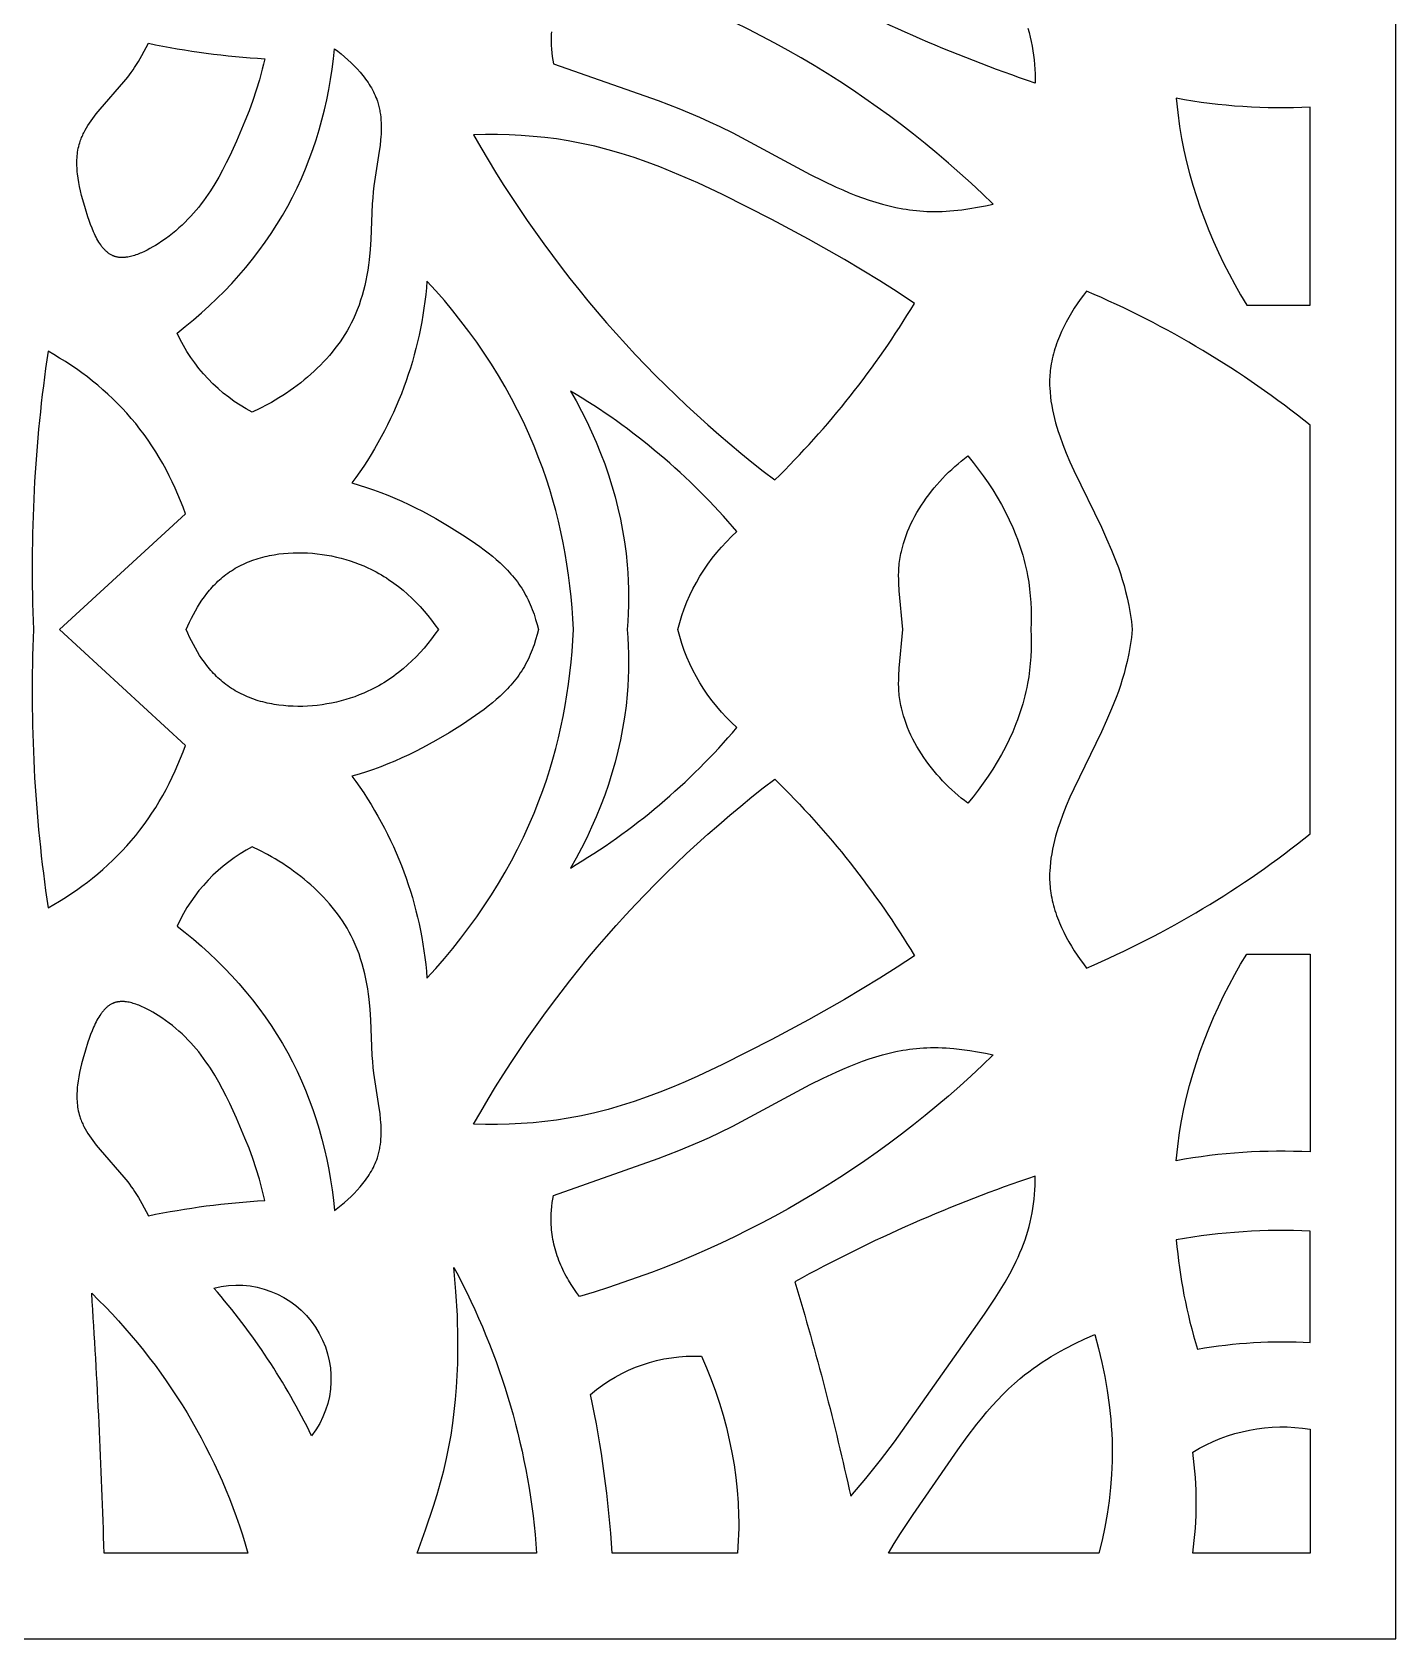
# Model space of a CAD drawing. Extents: x 1740 to 2256, y -56 to 1227.
# Drawn here: x 1937.3 to 2255.8, y -56.4 to 318.8 of the extents above; entities that cross this region are included whole.
import ezdxf

# ---------------------------------------------------------------- set-up
doc = ezdxf.new("R2010")
doc.units = 0
doc.layers.add('LAYER_01', color=7, linetype='CONTINUOUS')

msp = doc.modelspace()

# ---------------------------------------------------------------- linework, layer by layer
at = {"layer": 'LAYER_01'}
for points in [[(1739.85, -56.39), (2255.8, -56.39), (2255.8, 1227.1), (1739.85, 1227.1)], [(2155.81, 219.83), (2157.05, 218.32), (2158.26, 216.77), (2159.44, 215.18), (2160.57, 213.56), (2161.65, 211.9), (2162.69, 210.2), (2163.68, 208.48), (2164.61, 206.73), (2165.49, 204.95), (2166.3, 203.14), (2167.06, 201.31), (2167.41, 200.39), (2167.74, 199.46), (2168.06, 198.53), (2168.36, 197.59), (2168.65, 196.65), (2168.91, 195.7), (2169.16, 194.75), (2169.38, 193.8), (2169.59, 192.84), (2169.78, 191.88), (2170.04, 190.33), (2170.25, 188.76), (2170.41, 187.19), (2170.53, 185.62), (2170.59, 184.04), (2170.62, 182.46), (2170.6, 180.88), (2170.53, 179.29), (2170.6, 177.71), (2170.62, 176.12), (2170.59, 174.54), (2170.53, 172.96), (2170.41, 171.39), (2170.25, 169.82), (2170.04, 168.26), (2169.78, 166.7), (2169.59, 165.74), (2169.38, 164.79), (2169.16, 163.83), (2168.91, 162.88), (2168.65, 161.94), (2168.36, 160.99), (2168.06, 160.06), (2167.74, 159.12), (2167.41, 158.2), (2167.06, 157.27), (2166.3, 155.44), (2165.49, 153.64), (2164.61, 151.86), (2163.68, 150.1), (2162.69, 148.38), (2161.65, 146.69), (2160.57, 145.03), (2159.44, 143.4), (2158.26, 141.81), (2157.05, 140.26), (2155.81, 138.75), (2155.04, 139.34), (2154.29, 139.94), (2153.54, 140.57), (2152.8, 141.22), (2152.07, 141.88), (2151.35, 142.56), (2150.64, 143.27), (2149.95, 143.98), (2149.27, 144.72), (2148.6, 145.47), (2147.95, 146.24), (2147.32, 147.02), (2146.71, 147.81), (2146.11, 148.62), (2145.53, 149.44), (2144.98, 150.28), (2144.44, 151.12), (2143.93, 151.98), (2143.45, 152.85), (2142.98, 153.73), (2142.55, 154.62), (2142.14, 155.51), (2141.75, 156.42), (2141.4, 157.33), (2141.08, 158.25), (2140.79, 159.18), (2140.53, 160.11), (2140.3, 161.05), (2140.2, 161.52), (2140.1, 161.99), (2140.02, 162.46), (2139.94, 162.94), (2139.88, 163.41), (2139.82, 163.89), (2139.77, 164.36), (2139.73, 164.84), (2139.71, 165.29), (2139.69, 165.74), (2139.67, 166.64), (2139.68, 167.55), (2139.71, 168.45), (2139.82, 170.26), (2140.67, 179.29), (2139.82, 188.33), (2139.71, 190.13), (2139.68, 191.04), (2139.67, 191.94), (2139.69, 192.84), (2139.71, 193.29), (2139.73, 193.74), (2139.77, 194.22), (2139.82, 194.7), (2139.88, 195.17), (2139.94, 195.65), (2140.02, 196.12), (2140.1, 196.59), (2140.2, 197.07), (2140.3, 197.54), (2140.53, 198.47), (2140.79, 199.41), (2141.08, 200.33), (2141.4, 201.25), (2141.75, 202.17), (2142.14, 203.07), (2142.55, 203.97), (2142.98, 204.86), (2143.45, 205.73), (2143.93, 206.6), (2144.44, 207.46), (2144.98, 208.31), (2145.53, 209.14), (2146.11, 209.96), (2146.71, 210.77), (2147.32, 211.57), (2147.95, 212.35), (2148.6, 213.11), (2149.27, 213.87), (2149.95, 214.6), (2150.64, 215.32), (2151.35, 216.02), (2152.07, 216.7), (2152.8, 217.37), (2153.54, 218.01), (2154.29, 218.64), (2155.04, 219.25)], [(1973.27, 179.29), (1973.66, 180.17), (1974.06, 181.05), (1974.49, 181.93), (1974.94, 182.79), (1975.41, 183.65), (1975.9, 184.49), (1976.41, 185.32), (1976.95, 186.13), (1977.52, 186.93), (1978.1, 187.71), (1978.71, 188.46), (1979.03, 188.83), (1979.35, 189.19), (1979.67, 189.54), (1980.01, 189.89), (1980.35, 190.23), (1980.69, 190.57), (1981.04, 190.89), (1981.4, 191.21), (1981.77, 191.52), (1982.14, 191.82), (1982.56, 192.14), (1982.98, 192.45), (1983.41, 192.75), (1983.85, 193.04), (1984.29, 193.32), (1984.74, 193.59), (1985.2, 193.85), (1985.67, 194.1), (1986.14, 194.34), (1986.62, 194.57), (1987.1, 194.79), (1987.59, 195), (1988.08, 195.2), (1988.58, 195.39), (1989.09, 195.57), (1989.6, 195.74), (1990.11, 195.9), (1990.63, 196.05), (1991.15, 196.2), (1991.68, 196.33), (1992.21, 196.45), (1992.74, 196.57), (1993.28, 196.67), (1993.82, 196.77), (1994.91, 196.94), (1996.01, 197.07), (1997.12, 197.16), (1998.24, 197.22), (1999.36, 197.24), (2000.49, 197.23), (2001.62, 197.19), (2002.75, 197.11), (2003.87, 197), (2005, 196.85), (2006.12, 196.68), (2007.23, 196.47), (2008.34, 196.23), (2009.43, 195.96), (2010.52, 195.66), (2011.59, 195.33), (2012.65, 194.96), (2013.69, 194.57), (2014.72, 194.16), (2015.72, 193.71), (2016.36, 193.4), (2017, 193.08), (2017.62, 192.75), (2018.24, 192.41), (2018.85, 192.06), (2019.44, 191.7), (2020.03, 191.33), (2020.62, 190.94), (2021.19, 190.55), (2021.75, 190.15), (2022.31, 189.74), (2022.86, 189.32), (2023.93, 188.45), (2024.97, 187.54), (2025.97, 186.61), (2026.95, 185.64), (2027.89, 184.64), (2028.81, 183.62), (2029.69, 182.57), (2030.54, 181.5), (2031.37, 180.4), (2032.16, 179.29), (2031.37, 178.18), (2030.54, 177.09), (2029.69, 176.01), (2028.81, 174.97), (2027.89, 173.94), (2026.95, 172.95), (2025.97, 171.98), (2024.97, 171.04), (2023.93, 170.14), (2022.86, 169.27), (2022.31, 168.85), (2021.75, 168.43), (2021.19, 168.03), (2020.62, 167.64), (2020.03, 167.26), (2019.44, 166.88), (2018.85, 166.52), (2018.24, 166.17), (2017.62, 165.83), (2017, 165.5), (2016.36, 165.18), (2015.72, 164.88), (2014.72, 164.43), (2013.69, 164.01), (2012.65, 163.62), (2011.59, 163.26), (2010.52, 162.93), (2009.43, 162.63), (2008.34, 162.35), (2007.23, 162.12), (2006.12, 161.91), (2005, 161.73), (2003.87, 161.59), (2002.75, 161.48), (2001.62, 161.4), (2000.49, 161.35), (1999.36, 161.34), (1998.24, 161.37), (1997.12, 161.42), (1996.01, 161.52), (1994.91, 161.65), (1993.82, 161.81), (1993.28, 161.91), (1992.74, 162.02), (1992.21, 162.13), (1991.68, 162.25), (1991.15, 162.39), (1990.63, 162.53), (1990.11, 162.68), (1989.6, 162.84), (1989.09, 163.02), (1988.58, 163.2), (1988.08, 163.39), (1987.59, 163.59), (1987.1, 163.8), (1986.62, 164.02), (1986.14, 164.25), (1985.67, 164.49), (1985.2, 164.73), (1984.74, 164.99), (1984.29, 165.26), (1983.85, 165.54), (1983.41, 165.83), (1982.98, 166.13), (1982.56, 166.44), (1982.14, 166.76), (1981.77, 167.06), (1981.4, 167.37), (1981.04, 167.69), (1980.69, 168.02), (1980.35, 168.35), (1980.01, 168.69), (1979.67, 169.04), (1979.35, 169.4), (1979.03, 169.76), (1978.71, 170.12), (1978.1, 170.88), (1977.52, 171.65), (1976.95, 172.45), (1976.41, 173.26), (1975.9, 174.09), (1975.41, 174.94), (1974.94, 175.79), (1974.49, 176.66), (1974.06, 177.53), (1973.66, 178.41)], [(2185.52, 14.69), (2186.37, 11.45), (2187.14, 8.18), (2187.82, 4.89), (2188.39, 1.58), (2188.85, -1.75), (2189.2, -5.08), (2189.33, -6.75), (2189.44, -8.42), (2189.5, -10.1), (2189.54, -11.77), (2189.55, -13.32), (2189.52, -14.87), (2189.47, -16.42), (2189.39, -17.97), (2189.16, -21.07), (2188.81, -24.15), (2188.36, -27.23), (2187.82, -30.29), (2187.17, -33.35), (2186.43, -36.39), (2137.27, -36.39), (2138.65, -34.09), (2140.07, -31.81), (2143.04, -27.31), (2153.51, -12.25), (2155.7, -9.23), (2157.96, -6.27), (2159.12, -4.82), (2160.3, -3.39), (2161.51, -2), (2162.75, -0.64), (2164.03, 0.69), (2165.34, 1.98), (2166.69, 3.23), (2168.08, 4.43), (2169.06, 5.23), (2170.06, 6), (2171.07, 6.75), (2172.11, 7.48), (2173.16, 8.19), (2174.22, 8.88), (2175.31, 9.55), (2176.4, 10.19), (2177.51, 10.82), (2178.63, 11.43), (2180.89, 12.59), (2183.19, 13.67)]]:
    msp.add_lwpolyline(points, close=True, dxfattribs=at)
for points in [[(2058.55, 318.88), (2058.51, 318.31), (2058.49, 317.88), (2058.48, 317.44), (2058.48, 317.01), (2058.49, 316.57), (2058.52, 315.71), (2058.58, 314.84), (2058.67, 313.98), (2058.78, 313.12), (2058.92, 312.26), (2059.09, 311.41), (2083.47, 302.82), (2088.31, 300.95), (2093.12, 298.94), (2095.52, 297.87), (2097.91, 296.75), (2100.94, 295.24), (2119.01, 285.55), (2122.04, 284.04), (2125.08, 282.61), (2126.6, 281.94), (2128.13, 281.29), (2129.67, 280.68), (2131.21, 280.1), (2132.76, 279.57), (2134.32, 279.07), (2135.88, 278.62), (2137.45, 278.21), (2139.03, 277.85), (2140.62, 277.55), (2141.42, 277.42), (2142.22, 277.3), (2143.02, 277.19), (2143.83, 277.11), (2144.64, 277.03), (2145.45, 276.97), (2146.26, 276.93), (2147.08, 276.91), (2147.99, 276.9), (2148.9, 276.91), (2149.82, 276.93), (2150.74, 276.98), (2151.66, 277.04), (2152.58, 277.12), (2154.43, 277.33), (2156.27, 277.59), (2158.11, 277.9), (2159.93, 278.25), (2161.74, 278.63, 0.123378), (2065.12, 334.99)], [(2169.85, 319.73), (2170.15, 318.69), (2170.42, 317.65), (2170.65, 316.59), (2170.86, 315.52), (2171.03, 314.46), (2171.18, 313.39), (2171.3, 312.32), (2171.39, 311.24), (2171.47, 310.16), (2171.52, 309.07), (2171.56, 306.91, -0.044599), (2115.43, 331.6, 0.019503)]]:
    msp.add_lwpolyline(points, format="xyb", dxfattribs=at)
for points in [[(1964.44, 316.18, 0.036035), (1991.61, 312.59), (1991.34, 311.35), (1991.04, 310.11), (1990.72, 308.88), (1990.38, 307.66), (1989.64, 305.22), (1988.82, 302.81), (1987.94, 300.41), (1987, 298.04), (1985.01, 293.35), (1983.44, 289.93), (1982.62, 288.25), (1981.76, 286.58), (1980.87, 284.94), (1979.93, 283.33), (1978.94, 281.74), (1978.42, 280.96), (1977.89, 280.19), (1977.34, 279.43), (1976.78, 278.68), (1976.2, 277.94), (1975.6, 277.21), (1974.98, 276.49), (1974.34, 275.78), (1973.68, 275.08), (1973, 274.39), (1972.3, 273.72), (1971.57, 273.06), (1970.83, 272.41), (1970.05, 271.78), (1969.26, 271.16), (1968.43, 270.55), (1967.58, 269.96), (1966.71, 269.39), (1966.08, 269), (1965.45, 268.62), (1964.8, 268.26), (1964.15, 267.91), (1963.5, 267.59), (1962.84, 267.29), (1962.52, 267.15), (1962.19, 267.02), (1961.86, 266.89), (1961.54, 266.78), (1961.21, 266.67), (1960.89, 266.57), (1960.57, 266.48), (1960.25, 266.4), (1959.94, 266.33), (1959.62, 266.27), (1959.31, 266.23), (1959.16, 266.21), (1959, 266.19), (1958.85, 266.18), (1958.7, 266.17), (1958.55, 266.16), (1958.4, 266.15), (1958.25, 266.15), (1958.11, 266.16), (1957.96, 266.16), (1957.82, 266.17), (1957.67, 266.18), (1957.53, 266.2), (1957.39, 266.22), (1957.25, 266.24), (1957.11, 266.27), (1956.98, 266.3), (1956.84, 266.33), (1956.71, 266.37), (1956.62, 266.4), (1956.54, 266.42), (1956.46, 266.45), (1956.38, 266.48), (1956.3, 266.52), (1956.21, 266.55), (1956.13, 266.58), (1956.06, 266.62), (1955.9, 266.7), (1955.74, 266.78), (1955.59, 266.86), (1955.44, 266.96), (1955.29, 267.06), (1955.15, 267.16), (1955, 267.27), (1954.86, 267.38), (1954.72, 267.5), (1954.58, 267.62), (1954.45, 267.75), (1954.31, 267.88), (1954.18, 268.02), (1954.05, 268.16), (1953.92, 268.3), (1953.8, 268.45), (1953.67, 268.6), (1953.55, 268.76), (1953.43, 268.92), (1953.31, 269.09), (1953.08, 269.42), (1952.85, 269.78), (1952.63, 270.14), (1952.42, 270.52), (1952.22, 270.91), (1952.02, 271.31), (1951.82, 271.72), (1951.63, 272.13), (1951.27, 272.99), (1950.93, 273.87), (1950.6, 274.77), (1950.3, 275.68), (1949.73, 277.5), (1949.12, 279.62), (1948.84, 280.67), (1948.6, 281.7), (1948.37, 282.71), (1948.18, 283.71), (1948.02, 284.7), (1947.89, 285.68), (1947.84, 286.16), (1947.8, 286.64), (1947.77, 287.12), (1947.75, 287.59), (1947.74, 288.06), (1947.74, 288.52), (1947.75, 288.98), (1947.77, 289.44), (1947.81, 289.9), (1947.85, 290.35), (1947.91, 290.79), (1947.98, 291.24), (1948.07, 291.68), (1948.17, 292.11), (1948.28, 292.54), (1948.41, 292.97), (1948.5, 293.27), (1948.61, 293.57), (1948.72, 293.86), (1948.83, 294.15), (1948.96, 294.44), (1949.09, 294.73), (1949.22, 295.02), (1949.36, 295.3), (1949.66, 295.87), (1949.98, 296.43), (1950.32, 296.99), (1950.68, 297.54), (1951.05, 298.09), (1951.44, 298.63), (1951.85, 299.17), (1952.27, 299.71), (1953.14, 300.78), (1958.71, 307.18), (1959.6, 308.27), (1960.03, 308.83), (1960.44, 309.39), (1960.85, 309.95), (1961.23, 310.52), (1961.68, 311.21), (1962.11, 311.9), (1962.91, 313.32)], [(1971.13, 248.51), (1973.06, 250.03), (1974.96, 251.6), (1976.83, 253.21), (1978.66, 254.88), (1980.45, 256.58), (1982.2, 258.34), (1983.91, 260.13), (1985.57, 261.97), (1987.19, 263.85), (1988.75, 265.77), (1990.26, 267.74), (1991.72, 269.74), (1993.13, 271.78), (1994.47, 273.86), (1995.75, 275.98), (1996.97, 278.13), (1998.1, 280.27), (1999.17, 282.43), (2000.18, 284.63), (2001.12, 286.86), (2002.01, 289.11), (2002.84, 291.38), (2003.6, 293.67), (2004.31, 295.99), (2004.96, 298.32), (2005.55, 300.66), (2006.09, 303.02), (2006.56, 305.39), (2006.99, 307.76), (2007.35, 310.14), (2007.66, 312.53), (2007.92, 314.92), (2008.71, 314.32), (2009.5, 313.69), (2010.28, 313.04), (2011.04, 312.36), (2011.79, 311.66), (2012.52, 310.94), (2013.22, 310.2), (2013.9, 309.43), (2014.23, 309.04), (2014.55, 308.65), (2014.86, 308.25), (2015.16, 307.84), (2015.45, 307.43), (2015.74, 307.02), (2016.01, 306.6), (2016.27, 306.18), (2016.52, 305.75), (2016.76, 305.32), (2016.98, 304.89), (2017.2, 304.45), (2017.4, 304), (2017.58, 303.56), (2017.76, 303.11), (2017.92, 302.66), (2018.01, 302.35), (2018.11, 302.04), (2018.19, 301.74), (2018.27, 301.43), (2018.34, 301.12), (2018.41, 300.81), (2018.47, 300.49), (2018.53, 300.18), (2018.62, 299.55), (2018.7, 298.91), (2018.75, 298.27), (2018.79, 297.62), (2018.81, 296.97), (2018.81, 296.32), (2018.79, 295.66), (2018.77, 295), (2018.73, 294.34), (2018.68, 293.67), (2018.54, 292.33), (2018.37, 290.99), (2017.13, 282.87), (2016.97, 281.53), (2016.84, 280.12), (2016.74, 278.72), (2016.41, 270.39), (2016.24, 268), (2016, 265.6), (2015.84, 264.4), (2015.66, 263.21), (2015.46, 262.02), (2015.23, 260.83), (2014.97, 259.65), (2014.68, 258.48), (2014.36, 257.32), (2014.01, 256.17), (2013.63, 255.04), (2013.21, 253.92), (2012.75, 252.81), (2012.51, 252.26), (2012.26, 251.72), (2011.81, 250.82), (2011.34, 249.93), (2010.84, 249.05), (2010.32, 248.19), (2009.78, 247.34), (2009.21, 246.51), (2008.61, 245.68), (2008, 244.88), (2007.36, 244.08), (2006.71, 243.3), (2006.03, 242.53), (2005.33, 241.78), (2004.62, 241.04), (2003.89, 240.32), (2003.14, 239.61), (2002.38, 238.92), (2001.6, 238.24), (2000.81, 237.58), (2000.01, 236.93), (1999.19, 236.3), (1998.36, 235.69), (1997.52, 235.09), (1996.66, 234.51), (1995.8, 233.94), (1994.93, 233.39), (1994.06, 232.86), (1993.17, 232.34), (1992.28, 231.84), (1990.49, 230.9), (1988.67, 230.02, -0.164106)], [(2220.96, 255.05), (2235.8, 255.05), (2235.8, 301.27, -0.058567), (2204.51, 303.34), (2204.85, 300.03), (2205.3, 296.74), (2205.76, 293.98), (2206.31, 291.23), (2206.92, 288.49), (2207.61, 285.78), (2208.38, 283.08), (2209.21, 280.4), (2210.11, 277.74), (2211.08, 275.11), (2212.11, 272.5), (2213.2, 269.91), (2214.36, 267.36), (2215.57, 264.83), (2216.83, 262.34), (2218.16, 259.87), (2219.53, 257.44)], [(2143.34, 255.45), (2139.32, 258.13), (2135.26, 260.72), (2127, 265.69), (2118.58, 270.43), (2110.03, 275.01), (2098.56, 280.84), (2092.74, 283.58), (2089.81, 284.88), (2086.86, 286.12), (2083.89, 287.31), (2080.9, 288.43), (2077.89, 289.48), (2074.86, 290.45), (2071.81, 291.33), (2068.73, 292.13), (2065.63, 292.82), (2062.51, 293.41), (2059.78, 293.84), (2057.03, 294.18), (2054.27, 294.45), (2051.49, 294.65), (2048.72, 294.78), (2045.94, 294.85), (2043.16, 294.86), (2040.39, 294.81, 0.101579), (2110.73, 214.22, 0.063924)], [(2063.72, 179.29), (2063.58, 181.84), (2063.4, 184.39), (2063.18, 186.93), (2062.9, 189.47), (2062.58, 192.01), (2062.2, 194.54), (2061.78, 197.07), (2061.3, 199.58), (2060.78, 202.09), (2060.21, 204.59), (2059.58, 207.07), (2058.9, 209.54), (2058.17, 212), (2057.39, 214.44), (2056.55, 216.86), (2055.66, 219.27), (2054.53, 222.13), (2053.31, 224.96), (2052.02, 227.76), (2050.66, 230.53), (2049.24, 233.26), (2047.74, 235.96), (2046.18, 238.62), (2044.55, 241.24), (2042.86, 243.83), (2041.12, 246.37), (2039.31, 248.87), (2037.45, 251.32), (2035.54, 253.73), (2033.57, 256.09), (2031.56, 258.41), (2029.5, 260.68, -0.142237), (2011.96, 213.52), (2013.67, 213.03), (2015.37, 212.5), (2017.05, 211.94), (2018.72, 211.33), (2020.37, 210.68), (2022.01, 210), (2023.64, 209.28), (2025.26, 208.53), (2026.86, 207.75), (2028.45, 206.93), (2031.61, 205.21), (2034.72, 203.38), (2037.8, 201.44), (2039.85, 200.08), (2041.86, 198.67), (2042.85, 197.94), (2043.82, 197.2), (2044.77, 196.43), (2045.7, 195.65), (2046.6, 194.84), (2047.47, 194), (2048.31, 193.15), (2048.72, 192.71), (2049.12, 192.26), (2049.51, 191.81), (2049.89, 191.35), (2050.26, 190.88), (2050.62, 190.41), (2050.97, 189.92), (2051.3, 189.43), (2051.63, 188.93), (2051.95, 188.42), (2052.25, 187.9), (2052.55, 187.36), (2052.84, 186.82), (2053.11, 186.27), (2053.37, 185.71), (2053.62, 185.15), (2053.86, 184.58), (2054.09, 184.01), (2054.3, 183.43), (2054.51, 182.85), (2054.89, 181.67), (2055.23, 180.48), (2055.53, 179.29), (2055.23, 178.1), (2054.89, 176.91), (2054.51, 175.74), (2054.3, 175.16), (2054.09, 174.58), (2053.86, 174), (2053.62, 173.43), (2053.37, 172.87), (2053.11, 172.31), (2052.84, 171.76), (2052.55, 171.22), (2052.25, 170.69), (2051.95, 170.16), (2051.63, 169.65), (2051.3, 169.15), (2050.97, 168.66), (2050.62, 168.18), (2050.26, 167.7), (2049.89, 167.24), (2049.51, 166.78), (2049.12, 166.32), (2048.72, 165.88), (2048.31, 165.44), (2047.47, 164.58), (2046.6, 163.75), (2045.7, 162.94), (2044.77, 162.15), (2043.82, 161.39), (2042.85, 160.64), (2041.86, 159.91), (2039.85, 158.5), (2037.8, 157.14), (2034.72, 155.21), (2031.61, 153.37), (2028.45, 151.65), (2026.86, 150.84), (2025.26, 150.05), (2023.64, 149.3), (2022.01, 148.58), (2020.37, 147.9), (2018.72, 147.25), (2017.05, 146.65), (2015.37, 146.08), (2013.67, 145.55), (2011.96, 145.07, -0.142237), (2029.5, 97.91), (2031.56, 100.17), (2033.57, 102.49), (2035.54, 104.85), (2037.45, 107.26), (2039.31, 109.72), (2041.12, 112.22), (2042.86, 114.76), (2044.55, 117.34), (2046.18, 119.96), (2047.74, 122.62), (2049.24, 125.32), (2050.66, 128.05), (2052.02, 130.82), (2053.31, 133.62), (2054.53, 136.45), (2055.66, 139.31), (2056.55, 141.72), (2057.39, 144.14), (2058.17, 146.58), (2058.9, 149.04), (2059.58, 151.51), (2060.21, 154), (2060.78, 156.49), (2061.3, 159), (2061.78, 161.52), (2062.2, 164.04), (2062.58, 166.57), (2062.9, 169.11), (2063.18, 171.65), (2063.4, 174.2), (2063.58, 176.75)], [(2235.8, 226.98, 0.068685), (2183.55, 258.32), (2182.81, 257.35), (2182.09, 256.36), (2181.38, 255.35), (2180.7, 254.31), (2180.04, 253.26), (2179.41, 252.18), (2178.81, 251.09), (2178.24, 249.99), (2177.71, 248.87), (2177.21, 247.74), (2176.98, 247.17), (2176.76, 246.6), (2176.55, 246.02), (2176.35, 245.45), (2176.16, 244.87), (2175.99, 244.29), (2175.83, 243.71), (2175.68, 243.13), (2175.54, 242.54), (2175.42, 241.96), (2175.31, 241.37), (2175.21, 240.78), (2175.14, 240.28), (2175.08, 239.77), (2175.03, 239.26), (2174.99, 238.75), (2174.96, 238.25), (2174.94, 237.74), (2174.93, 237.23), (2174.93, 236.72), (2174.94, 236.21), (2174.96, 235.7), (2175.02, 234.69), (2175.12, 233.67), (2175.24, 232.65), (2175.41, 231.63), (2175.6, 230.61), (2175.82, 229.59), (2176.06, 228.57), (2176.33, 227.55), (2176.63, 226.54), (2176.95, 225.52), (2177.29, 224.5), (2178.02, 222.48), (2178.83, 220.46), (2179.69, 218.45), (2180.59, 216.45), (2187.02, 203.19), (2188.25, 200.51), (2189.41, 197.83), (2190.48, 195.12), (2190.98, 193.75), (2191.45, 192.38), (2191.9, 190.99), (2192.31, 189.58), (2192.69, 188.16), (2193.04, 186.72), (2193.42, 184.9), (2193.75, 183.05), (2194.02, 181.18), (2194.23, 179.29), (2194.02, 177.4), (2193.75, 175.53), (2193.42, 173.68), (2193.04, 171.86), (2192.69, 170.42), (2192.31, 169), (2191.9, 167.6), (2191.45, 166.21), (2190.98, 164.83), (2190.48, 163.46), (2189.41, 160.76), (2188.25, 158.07), (2187.02, 155.39), (2180.59, 142.13), (2179.69, 140.13), (2178.83, 138.12), (2178.02, 136.1), (2177.29, 134.08), (2176.95, 133.06), (2176.63, 132.05), (2176.33, 131.03), (2176.06, 130.01), (2175.82, 128.99), (2175.6, 127.98), (2175.41, 126.96), (2175.24, 125.94), (2175.12, 124.92), (2175.02, 123.9), (2174.96, 122.88), (2174.94, 122.37), (2174.93, 121.86), (2174.93, 121.35), (2174.94, 120.85), (2174.96, 120.34), (2174.99, 119.83), (2175.03, 119.32), (2175.08, 118.81), (2175.14, 118.31), (2175.21, 117.8), (2175.31, 117.21), (2175.42, 116.63), (2175.54, 116.04), (2175.68, 115.46), (2175.83, 114.88), (2175.99, 114.29), (2176.16, 113.71), (2176.35, 113.14), (2176.55, 112.56), (2176.76, 111.99), (2176.98, 111.41), (2177.21, 110.84), (2177.71, 109.71), (2178.24, 108.6), (2178.81, 107.49), (2179.41, 106.4), (2180.04, 105.33), (2180.7, 104.27), (2181.38, 103.24), (2182.09, 102.22), (2182.81, 101.23), (2183.55, 100.26, 0.068685), (2235.8, 131.6)], [(1943.65, 179.29), (1973.08, 206.35), (1972.54, 207.85), (1971.96, 209.35), (1971.34, 210.83), (1970.7, 212.3), (1970.02, 213.76), (1969.31, 215.21), (1968.57, 216.64), (1967.79, 218.05), (1966.99, 219.44), (1966.15, 220.82), (1965.28, 222.17), (1964.37, 223.51), (1963.44, 224.82), (1962.47, 226.11), (1961.47, 227.37), (1960.44, 228.61), (1959.41, 229.79), (1958.35, 230.95), (1957.26, 232.07), (1956.14, 233.18), (1955, 234.25), (1953.83, 235.3), (1952.64, 236.32), (1951.42, 237.32), (1950.18, 238.28), (1948.93, 239.22), (1947.65, 240.14), (1946.36, 241.02), (1945.04, 241.88), (1943.71, 242.7), (1942.37, 243.5), (1941.01, 244.27, 0.048014), (1937.62, 179.29, 0.048014), (1941.01, 114.32), (1942.37, 115.08), (1943.71, 115.88), (1945.04, 116.71), (1946.36, 117.56), (1947.65, 118.45), (1948.93, 119.36), (1950.18, 120.3), (1951.42, 121.27), (1952.64, 122.26), (1953.83, 123.28), (1955, 124.33), (1956.14, 125.41), (1957.26, 126.51), (1958.35, 127.64), (1959.41, 128.79), (1960.44, 129.97), (1961.47, 131.21), (1962.47, 132.48), (1963.44, 133.76), (1964.37, 135.08), (1965.28, 136.41), (1966.15, 137.77), (1966.99, 139.14), (1967.79, 140.54), (1968.57, 141.95), (1969.31, 143.38), (1970.02, 144.82), (1970.7, 146.28), (1971.34, 147.75), (1971.96, 149.24), (1972.54, 150.73), (1973.08, 152.24)], [(2101.88, 202.15, 0.083851), (2063.01, 234.98), (2064.34, 232.66), (2065.61, 230.3), (2066.82, 227.91), (2067.96, 225.47), (2069.04, 223.01), (2070.06, 220.51), (2071.01, 217.99), (2071.89, 215.44), (2072.7, 212.87), (2073.44, 210.27), (2074.11, 207.66), (2074.69, 205.03), (2075.2, 202.39), (2075.64, 199.74), (2075.99, 197.08), (2076.26, 194.42), (2076.4, 192.53), (2076.49, 190.64), (2076.55, 188.74), (2076.57, 186.85), (2076.55, 184.96), (2076.49, 183.07), (2076.39, 181.18), (2076.26, 179.29), (2076.39, 177.41), (2076.49, 175.52), (2076.55, 173.63), (2076.57, 171.73), (2076.55, 169.84), (2076.49, 167.95), (2076.4, 166.06), (2076.26, 164.16), (2075.99, 161.5), (2075.64, 158.84), (2075.2, 156.19), (2074.69, 153.55), (2074.11, 150.92), (2073.44, 148.31), (2072.7, 145.72), (2071.89, 143.15), (2071.01, 140.6), (2070.06, 138.07), (2069.04, 135.58), (2067.96, 133.11), (2066.82, 130.68), (2065.61, 128.28), (2064.34, 125.92), (2063.01, 123.61, 0.083851), (2101.88, 156.43, -0.150923), (2088.1, 179.29, -0.150923)], [(2143.34, 103.14), (2139.32, 100.46), (2135.26, 97.86), (2127, 92.89), (2118.58, 88.15), (2110.03, 83.57), (2098.56, 77.74), (2092.74, 75.01), (2089.81, 73.71), (2086.86, 72.46), (2083.89, 71.27), (2080.9, 70.15), (2077.89, 69.1), (2074.86, 68.13), (2071.81, 67.25), (2068.73, 66.46), (2065.63, 65.76), (2062.51, 65.17), (2059.78, 64.75), (2057.03, 64.4), (2054.27, 64.13), (2051.49, 63.93), (2048.72, 63.8), (2045.94, 63.73), (2043.16, 63.73), (2040.39, 63.78, -0.101579), (2110.73, 144.36, -0.063924)], [(1971.13, 110.07), (1973.06, 108.55), (1974.96, 106.98), (1976.83, 105.37), (1978.66, 103.71), (1980.45, 102), (1982.2, 100.25), (1983.91, 98.45), (1985.57, 96.61), (1987.19, 94.73), (1988.75, 92.81), (1990.26, 90.85), (1991.72, 88.84), (1993.13, 86.8), (1994.47, 84.72), (1995.75, 82.61), (1996.97, 80.45), (1998.1, 78.32), (1999.17, 76.15), (2000.18, 73.95), (2001.12, 71.73), (2002.01, 69.48), (2002.84, 67.21), (2003.6, 64.91), (2004.31, 62.6), (2004.96, 60.27), (2005.55, 57.92), (2006.09, 55.57), (2006.56, 53.2), (2006.99, 50.82), (2007.35, 48.44), (2007.66, 46.05), (2007.92, 43.67), (2008.71, 44.27), (2009.5, 44.89), (2010.28, 45.54), (2011.04, 46.22), (2011.79, 46.92), (2012.52, 47.64), (2013.22, 48.39), (2013.9, 49.15), (2014.23, 49.54), (2014.55, 49.94), (2014.86, 50.34), (2015.16, 50.74), (2015.45, 51.15), (2015.74, 51.56), (2016.01, 51.98), (2016.27, 52.41), (2016.52, 52.83), (2016.76, 53.26), (2016.98, 53.7), (2017.2, 54.14), (2017.4, 54.58), (2017.58, 55.03), (2017.76, 55.48), (2017.92, 55.93), (2018.01, 56.23), (2018.11, 56.54), (2018.19, 56.85), (2018.27, 57.16), (2018.34, 57.47), (2018.41, 57.78), (2018.47, 58.09), (2018.53, 58.41), (2018.62, 59.04), (2018.7, 59.68), (2018.75, 60.32), (2018.79, 60.96), (2018.81, 61.61), (2018.81, 62.27), (2018.79, 62.92), (2018.77, 63.58), (2018.73, 64.25), (2018.68, 64.91), (2018.54, 66.25), (2018.37, 67.6), (2017.13, 75.72), (2016.97, 77.06), (2016.84, 78.46), (2016.74, 79.86), (2016.41, 88.19), (2016.24, 90.59), (2016, 92.98), (2015.84, 94.18), (2015.66, 95.38), (2015.46, 96.57), (2015.23, 97.75), (2014.97, 98.93), (2014.68, 100.1), (2014.36, 101.26), (2014.01, 102.41), (2013.63, 103.55), (2013.21, 104.67), (2012.75, 105.78), (2012.51, 106.32), (2012.26, 106.87), (2011.81, 107.77), (2011.34, 108.66), (2010.84, 109.53), (2010.32, 110.39), (2009.78, 111.24), (2009.21, 112.08), (2008.61, 112.9), (2008, 113.71), (2007.36, 114.5), (2006.71, 115.28), (2006.03, 116.05), (2005.33, 116.8), (2004.62, 117.54), (2003.89, 118.26), (2003.14, 118.97), (2002.38, 119.66), (2001.6, 120.34), (2000.81, 121), (2000.01, 121.65), (1999.19, 122.28), (1998.36, 122.9), (1997.52, 123.5), (1996.66, 124.08), (1995.8, 124.64), (1994.93, 125.19), (1994.06, 125.73), (1993.17, 126.24), (1992.28, 126.74), (1990.49, 127.69), (1988.67, 128.56, 0.164106)], [(2220.96, 103.53), (2235.8, 103.53), (2235.8, 57.31, 0.058567), (2204.51, 55.25), (2204.85, 58.55), (2205.3, 61.84), (2205.76, 64.6), (2206.31, 67.36), (2206.92, 70.09), (2207.61, 72.81), (2208.38, 75.51), (2209.21, 78.19), (2210.11, 80.84), (2211.08, 83.48), (2212.11, 86.09), (2213.2, 88.67), (2214.36, 91.23), (2215.57, 93.75), (2216.83, 96.25), (2218.16, 98.71), (2219.53, 101.14)], [(1964.44, 42.41, -0.036035), (1991.61, 45.99), (1991.34, 47.23), (1991.04, 48.47), (1990.72, 49.7), (1990.38, 50.93), (1989.64, 53.36), (1988.82, 55.78), (1987.94, 58.17), (1987, 60.55), (1985.01, 65.23), (1983.44, 68.65), (1982.62, 70.34), (1981.76, 72), (1980.87, 73.64), (1979.93, 75.26), (1978.94, 76.84), (1978.42, 77.62), (1977.89, 78.39), (1977.34, 79.15), (1976.78, 79.9), (1976.2, 80.65), (1975.6, 81.38), (1974.98, 82.1), (1974.34, 82.81), (1973.68, 83.51), (1973, 84.19), (1972.3, 84.86), (1971.57, 85.52), (1970.83, 86.17), (1970.05, 86.81), (1969.26, 87.42), (1968.43, 88.03), (1967.58, 88.62), (1966.71, 89.19), (1966.08, 89.58), (1965.45, 89.96), (1964.8, 90.32), (1964.15, 90.67), (1963.5, 90.99), (1962.84, 91.29), (1962.52, 91.43), (1962.19, 91.57), (1961.86, 91.69), (1961.54, 91.81), (1961.21, 91.92), (1960.89, 92.01), (1960.57, 92.1), (1960.25, 92.18), (1959.94, 92.25), (1959.62, 92.31), (1959.31, 92.36), (1959.16, 92.38), (1959, 92.39), (1958.85, 92.41), (1958.7, 92.42), (1958.55, 92.43), (1958.4, 92.43), (1958.25, 92.43), (1958.11, 92.43), (1957.96, 92.42), (1957.82, 92.41), (1957.67, 92.4), (1957.53, 92.38), (1957.39, 92.36), (1957.25, 92.34), (1957.11, 92.32), (1956.98, 92.28), (1956.84, 92.25), (1956.71, 92.21), (1956.62, 92.19), (1956.54, 92.16), (1956.46, 92.13), (1956.38, 92.1), (1956.3, 92.07), (1956.21, 92.04), (1956.13, 92), (1956.06, 91.96), (1955.9, 91.89), (1955.74, 91.81), (1955.59, 91.72), (1955.44, 91.63), (1955.29, 91.53), (1955.15, 91.43), (1955, 91.32), (1954.86, 91.2), (1954.72, 91.09), (1954.58, 90.96), (1954.45, 90.84), (1954.31, 90.7), (1954.18, 90.57), (1954.05, 90.43), (1953.92, 90.28), (1953.8, 90.13), (1953.67, 89.98), (1953.55, 89.82), (1953.43, 89.66), (1953.31, 89.5), (1953.08, 89.16), (1952.85, 88.81), (1952.63, 88.44), (1952.42, 88.06), (1952.22, 87.67), (1952.02, 87.28), (1951.82, 86.87), (1951.63, 86.45), (1951.27, 85.59), (1950.93, 84.71), (1950.6, 83.82), (1950.3, 82.91), (1949.73, 81.08), (1949.12, 78.96), (1948.84, 77.92), (1948.6, 76.89), (1948.37, 75.87), (1948.18, 74.87), (1948.02, 73.88), (1947.89, 72.9), (1947.84, 72.42), (1947.8, 71.94), (1947.77, 71.47), (1947.75, 70.99), (1947.74, 70.53), (1947.74, 70.06), (1947.75, 69.6), (1947.77, 69.14), (1947.81, 68.69), (1947.85, 68.24), (1947.91, 67.79), (1947.98, 67.35), (1948.07, 66.91), (1948.17, 66.47), (1948.28, 66.04), (1948.41, 65.61), (1948.5, 65.31), (1948.61, 65.02), (1948.72, 64.72), (1948.83, 64.43), (1948.96, 64.14), (1949.09, 63.85), (1949.22, 63.57), (1949.36, 63.28), (1949.66, 62.71), (1949.98, 62.15), (1950.32, 61.6), (1950.68, 61.04), (1951.05, 60.5), (1951.44, 59.95), (1951.85, 59.41), (1952.27, 58.87), (1953.14, 57.8), (1958.71, 51.41), (1959.6, 50.31), (1960.03, 49.76), (1960.44, 49.2), (1960.85, 48.64), (1961.23, 48.07), (1961.68, 47.38), (1962.11, 46.68), (1962.91, 45.27)], [(2161.74, 79.95, -0.123378), (2065.12, 23.59), (2064.44, 24.49), (2063.79, 25.41), (2063.17, 26.36), (2062.57, 27.34), (2062.29, 27.83), (2062.01, 28.33), (2061.74, 28.84), (2061.49, 29.35), (2061.24, 29.87), (2061, 30.39), (2060.76, 30.91), (2060.54, 31.44), (2060.33, 31.97), (2060.13, 32.51), (2059.94, 33.05), (2059.76, 33.59), (2059.59, 34.14), (2059.43, 34.69), (2059.29, 35.24), (2059.15, 35.79), (2059.03, 36.35), (2058.92, 36.9), (2058.82, 37.46), (2058.73, 38.02), (2058.66, 38.58), (2058.59, 39.15), (2058.55, 39.71), (2058.51, 40.27), (2058.49, 40.71), (2058.48, 41.14), (2058.48, 41.58), (2058.49, 42.01), (2058.52, 42.88), (2058.58, 43.74), (2058.67, 44.61), (2058.78, 45.47), (2058.92, 46.32), (2059.09, 47.17), (2083.47, 55.76), (2088.31, 57.63), (2093.12, 59.65), (2095.52, 60.72), (2097.91, 61.84), (2100.94, 63.34), (2119.01, 73.03), (2122.04, 74.55), (2125.08, 75.97), (2126.6, 76.65), (2128.13, 77.29), (2129.67, 77.9), (2131.21, 78.48), (2132.76, 79.02), (2134.32, 79.52), (2135.88, 79.97), (2137.45, 80.37), (2139.03, 80.73), (2140.62, 81.04), (2141.42, 81.17), (2142.22, 81.29), (2143.02, 81.39), (2143.83, 81.48), (2144.64, 81.55), (2145.45, 81.61), (2146.26, 81.65), (2147.08, 81.68), (2147.99, 81.69), (2148.9, 81.68), (2149.82, 81.65), (2150.74, 81.6), (2151.66, 81.54), (2152.58, 81.46), (2154.43, 81.26), (2156.27, 81), (2158.11, 80.69), (2159.93, 80.34)], [(2128.47, -23.09), (2132.01, -18.93), (2135.41, -14.69), (2138.7, -10.36), (2154.56, 12.08), (2159.72, 19.43), (2162.2, 23.15), (2163.38, 25.04), (2164.52, 26.94), (2165.6, 28.86), (2166.62, 30.81), (2167.1, 31.79), (2167.56, 32.78), (2168, 33.77), (2168.42, 34.77), (2168.81, 35.78), (2169.18, 36.8), (2169.53, 37.82), (2169.85, 38.85), (2170.15, 39.89), (2170.42, 40.94), (2170.65, 41.99), (2170.86, 43.06), (2171.03, 44.12), (2171.18, 45.19), (2171.3, 46.27), (2171.39, 47.35), (2171.47, 48.43), (2171.52, 49.51), (2171.56, 51.68, 0.044599), (2115.43, 26.99, -0.019503)], [(2209.45, 11.28, -0.057777), (2235.8, 12.79), (2235.8, 38.82, 0.056661), (2204.52, 36.76, 0.052759)], [(2027.21, -36.39), (2029.19, -30.92), (2031.04, -25.43), (2031.89, -22.66), (2032.69, -19.88), (2033.42, -17.08), (2034.07, -14.26), (2034.63, -11.54), (2035.12, -8.8), (2035.54, -6.04), (2035.89, -3.27), (2036.17, -0.49), (2036.4, 2.3), (2036.57, 5.1), (2036.68, 7.9), (2036.73, 10.71), (2036.74, 13.52), (2036.6, 19.14), (2036.28, 24.74), (2035.8, 30.31, -0.107114), (2055.1, -36.39)], [(1954.11, -36.39, 0.008715), (1951.21, 24.3, -0.131935), (1987.7, -36.39)], [(2002.56, -9, 0.066264), (1979.73, 25.53, -0.713019)], [(2067.72, 0.69, -0.19181), (2093.6, 9.6), (2094.76, 6.93), (2095.85, 4.21), (2096.86, 1.44), (2097.8, -1.36), (2098.65, -4.19), (2099.43, -7.05), (2100.11, -9.94), (2100.71, -12.84), (2101.22, -15.77), (2101.63, -18.71), (2101.95, -21.65), (2102.17, -24.61), (2102.29, -27.56), (2102.31, -29.03), (2102.31, -30.51), (2102.28, -31.98), (2102.22, -33.45), (2102.14, -34.92), (2102.03, -36.39), (2072.78, -36.39, 0.035825)], [(2208.38, -12.8, -0.18215), (2235.8, -7.45), (2235.8, -36.39), (2208.37, -36.39, 0.067836)]]:
    msp.add_lwpolyline(points, format="xyb", close=True, dxfattribs=at)

doc.saveas('drawing.dxf')
